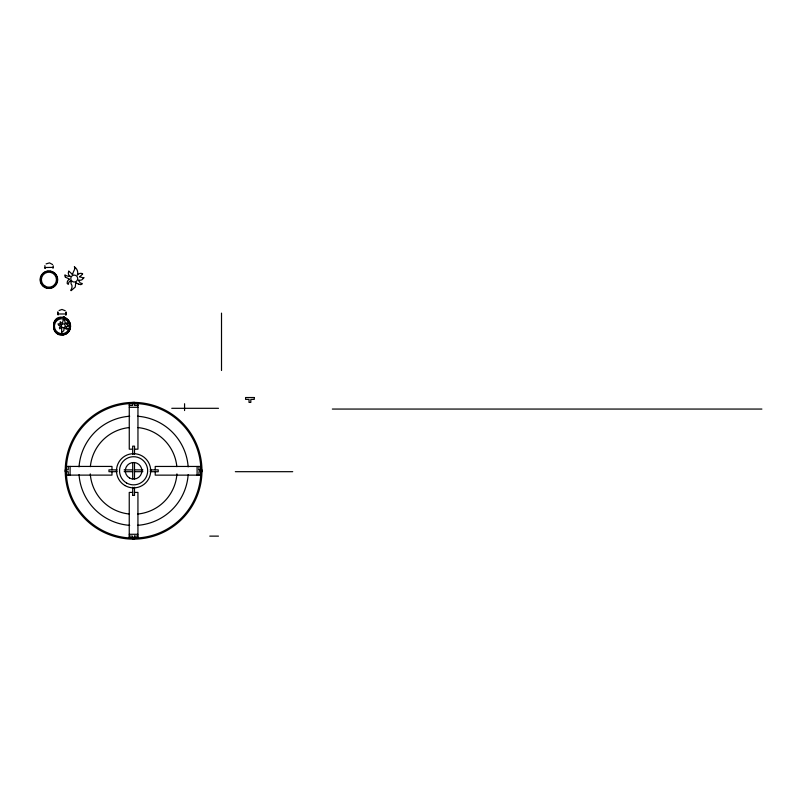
<?xml version="1.0" encoding="UTF-8"?>
<svg xmlns="http://www.w3.org/2000/svg" width="802" height="802" viewBox="0 0 802 802"><rect width="100%" height="100%" fill="white"/><g stroke="black" fill="none" stroke-linecap="round" stroke-linejoin="round"><path stroke-width="1.2" d="M200.871 471.616L200.871 471.736A67.278 67.278 0 0 0 100.731 412.078A67.278 67.278 0 0 0 99.187 528.598A67.278 67.278 0 0 0 200.871 471.676L200.871 469.942M66.325 469.842L66.325 471.636M84.03 277.612L83.859 277.853A13.534 13.534 0 0 1 83.218 278.565L82.065 279.647A2.767 2.767 0 0 1 81.203 280.058A4.942 4.942 0 0 1 78.526 280.018A9.103 9.103 0 0 0 78.967 281.111L80.28 283.016L82.295 283.527A2.476 2.476 0 0 1 81.994 284.129L80.771 284.66L78.596 284.159M77.333 274.896L77.553 273.913M45.102 268.359L44.862 265.622M57.754 312.93L58.115 314.925L57.624 313.983L66.376 313.983L66.185 312.9L65.864 314.965L66.205 313.983M57.754 312.97L57.844 312.229M57.804 312.509L57.874 311.938M63.047 334.875C72.852 333.883 72.792 318.995 63.448 317.181L62.456 317.231M71.348 281.642L71.238 280.85M65.864 314.965L66.135 311.958L66.115 312.539M69.674 329.722L70.165 328.339M70.365 328.469L69.122 331.156M52.972 268.359L53.223 265.763M53.975 322.474L56.04 319.717L59.328 318.053M68.962 330.995L68.04 332.128A8.471 8.471 0 0 1 62.907 334.655C45.102 335.236 56.34 307.657 68.721 321.061M50.386 271.046L50.426 271.006A8.812 8.812 0 0 1 56.24 284.58A8.812 8.812 0 0 1 41.463 284.409A8.812 8.812 0 0 1 47.609 270.976L48.912 271.276M63.739 317.522L64.411 316.83L64.611 317.782M50.115 271.276L49.032 271.276M46.095 263.908L49.483 262.876L52.621 264.55M59.087 310.514L61.965 309.452L65.203 310.735M67.067 333.271C52.641 341.762 48.912 317.803 60.361 317.231L60.06 317.652L61.002 317.582M61.604 332.549L61.664 327.156L59.729 328.86L59.408 327.597L60.581 326.083L58.536 325.191L58.055 323.797L61.022 324.489L60.13 323.477L60.21 321.662L62.376 323.667L63.338 319.216L64.802 320.79L65.162 323.747A2.566 2.566 0 0 1 66.506 322.945A1.634 1.634 0 0 1 67.959 323.286C63.749 325.411 70.486 324.579 67.789 326.334A1.604 1.604 0 0 1 67.077 326.675C64.772 326.033 66.275 328.74 67.819 328.589L66.676 329.201L64.17 327.988L63.809 330.665L61.724 332.439M60.611 317.602L58.807 317.993L61.283 317.231M71.077 290.675L71.127 290.645A1.614 1.614 0 0 0 71.408 290.414L75.248 287.056L75.789 282.454A8.862 8.862 0 0 0 78.616 284.119M83.548 277.803L83.408 277.863A1.153 1.153 0 0 1 82.987 277.903L81.553 277.312A3.85 3.85 0 0 0 80.471 277.041L79.859 276.971A11.669 11.669 0 0 1 79.498 276.931A13.804 13.804 0 0 1 80.21 276.279L80.822 275.748A15.248 15.248 0 0 0 81.493 275.136L81.624 275.006A3.429 3.429 0 0 1 82.516 274.304M132.751 403.506L134.495 403.516M134.445 538.062L132.761 538.062M44.661 267.517L53.413 267.377M134.546 402.424L132.711 402.424L132.671 405.441L129.262 405.441M132.671 403.647L129.262 403.647L129.262 449.17L132.671 449.17M134.546 403.647L137.954 403.647L137.954 449.17L134.546 449.17M137.994 405.441L134.546 405.441L134.505 402.424M129.302 407.296L137.994 407.296M171.758 408.308L218.495 408.308M332.339 409.06L761.9 409.06M132.701 453.701L134.495 453.701M117.112 469.892L108.962 469.842L108.962 471.706L117.112 471.686M124.16 469.892L132.701 469.892M134.495 469.892L142.876 469.892M150.084 469.892L158.235 469.862L158.235 471.736L150.084 471.686M198.946 466.453L198.946 469.942L200.741 469.862L200.741 466.453L155.217 466.453L155.217 469.862M198.946 469.942L201.964 469.942L201.964 471.736A68.37 68.37 0 0 1 98.636 529.531A68.37 68.37 0 0 1 100.2 411.125A68.37 68.37 0 0 1 201.964 471.696L198.946 471.736L198.946 475.175M124.16 471.686L132.701 471.686M134.495 471.686L142.876 471.686M235.337 471.686L292.71 471.686M132.701 487.887L134.495 487.887M132.651 492.408L129.242 492.408L129.242 537.921L132.651 537.921M134.525 492.408L137.934 492.408L137.934 537.921L134.525 537.921M132.651 495.415L134.525 495.415M129.212 534.282L137.894 534.282M129.212 536.127L132.651 536.127L132.691 539.144L134.485 539.144L134.525 536.127M134.445 536.127L137.934 536.127M209.783 536.127L218.465 536.127M63.448 317.181L66.155 318.544L64.03 317.772M63.609 317.873L64.892 318.334M63.97 317.522C67.949 318.865 70.997 322.695 70.596 327.005M66.436 319.076L69.604 322.685M63.859 317.191L64.551 317.762M69.363 279.036L69.343 279.016A1.073 1.073 0 0 0 69.022 278.875L65.503 277.241M72.38 274.685L71.308 273.442A18.707 18.707 0 0 0 68.711 271.166M44.722 267.617L45.002 268.129M71.438 284.54L71.428 284.499A3.338 3.338 0 0 1 71.177 281.662M67.378 283.477L67.218 282.986A3.89 3.89 0 0 1 69.142 279.397M74.817 267.958L74.746 267.487A1.474 1.474 0 0 0 74.606 267.166A1.935 1.935 0 0 0 74.305 266.795A7.288 7.288 0 0 1 77.684 273.933M221.512 313.131L221.512 370.504M200.741 471.736L200.741 475.135L155.217 475.135L155.217 471.736M197.091 466.493L197.091 475.175M184.57 403.727L184.57 410.564M150.696 469.892L150.696 471.686M134.495 454.313L134.546 446.153L132.671 446.153L132.701 454.313M134.495 462.664L134.495 478.924M134.495 487.275L134.495 495.425M132.701 462.664L132.701 478.924M132.701 487.275L132.701 495.425M116.501 469.892L116.501 471.686M111.979 469.842L111.979 466.433L66.456 466.433L66.456 469.842M111.979 471.706L111.979 475.115L66.456 475.115L66.456 471.706M70.105 466.393L70.105 475.085M68.25 466.393L68.25 469.842L65.243 469.842L65.243 471.676L68.25 471.706L68.25 475.115M188.159 474.684A54.696 54.696 0 0 1 137.503 525.34M129.693 525.34A54.696 54.696 0 0 1 79.037 474.684M79.037 466.884A54.696 54.696 0 0 1 129.693 416.228M137.503 416.228A54.696 54.696 0 0 1 188.159 466.884M176.931 473.882A43.438 43.438 0 0 1 137.723 514.032M129.473 514.032A43.438 43.438 0 0 1 90.265 473.882M90.355 466.654A43.438 43.438 0 0 1 129.473 427.546M137.723 427.546A43.438 43.438 0 0 1 176.841 466.654M62.656 333.662A7.509 7.509 0 0 1 55.027 323.236C56.792 318.705 63.168 317.231 66.777 320.459A7.96 7.96 0 0 1 69.142 324.178L69.183 328.028L67.318 331.386A7.609 7.609 0 0 1 62.656 333.642M77.674 274.896A3.85 3.85 0 0 1 82.686 273.833M74.927 267.978A6.877 6.877 0 0 1 74.055 270.515L73.573 271.597A10.236 10.236 0 0 0 72.591 274.615M70.075 276.349A3.83 3.83 0 0 1 68.842 271.236M70.165 276.209A5.033 5.033 0 0 1 69.483 276.319M69.483 276.379A8.702 8.702 0 0 1 64.922 274.896A3.719 3.719 0 0 0 65.413 277.291M67.338 283.507A1.955 1.955 0 0 0 68.421 284.289A3.739 3.739 0 0 1 71.147 280.57M71.779 284.86A6.055 6.055 0 0 1 70.797 290.134M254.264 397.531L245.582 397.531L245.582 399.386L249.031 399.386L249.031 402.403L250.825 402.403L250.825 399.386L254.264 399.386L254.264 397.531M129.453 477.972A8.291 8.291 0 0 0 141.894 470.784A8.291 8.291 0 0 0 129.453 463.606A8.291 8.291 0 0 0 129.453 477.972M125.052 485.591A17.093 17.093 0 0 0 150.696 470.784A17.093 17.093 0 0 0 125.052 455.977A17.093 17.093 0 0 0 125.052 485.591M126.556 482.974A14.075 14.075 0 0 0 147.678 470.784A14.075 14.075 0 0 0 126.556 458.594A14.075 14.075 0 0 0 126.556 482.974M62.285 327.467A1.945 1.945 0 0 0 65.243 325.863A1.945 1.945 0 0 0 62.376 324.108A1.945 1.945 0 0 0 62.285 327.467M72.31 281.462A3.469 3.469 0 0 0 77.704 278.795A3.469 3.469 0 0 0 72.691 275.467A3.469 3.469 0 0 0 72.31 281.462M45.143 286.214A7.539 7.539 0 0 0 56.451 279.687A7.539 7.539 0 0 0 45.143 273.161A7.539 7.539 0 0 0 45.143 286.214M44.671 287.036A8.481 8.481 0 0 0 57.393 279.687A8.481 8.481 0 0 0 44.671 272.349A8.481 8.481 0 0 0 44.671 287.036"/></g></svg>
